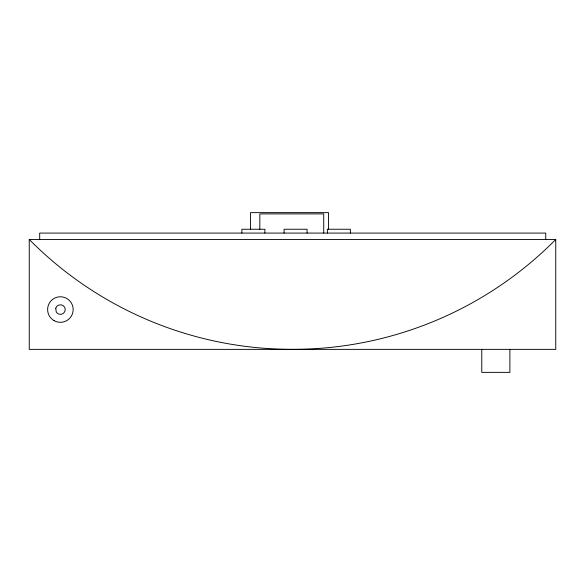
<?xml version="1.0" encoding="UTF-8"?>
<svg xmlns="http://www.w3.org/2000/svg" width="585" height="585" viewBox="0 0 585 585"><rect width="100%" height="100%" fill="white"/><g stroke="black" fill="none" stroke-linecap="round" stroke-linejoin="round"><path stroke-width="0.88" d="M29.25 239.47L555.75 239.47L555.75 349.369L29.25 349.369L29.25 239.47A370.239 370.239 0 0 0 555.75 239.47M545.746 239.47L545.746 233.079L39.692 233.079L39.692 239.47M509.886 349.369L509.886 372.367L481.769 372.367L481.769 349.369M350.378 233.079L350.378 229.247L327.373 229.247L327.373 233.079M328.499 229.525L328.499 212.633L250.548 212.633L250.548 229.525M323.724 233.079L323.724 213.905L259.828 213.905L259.828 229.422M307.074 233.079L307.074 229.247L284.076 229.247L284.076 233.079M264.903 233.079L264.903 229.247L241.897 229.247L241.897 233.079M55.765 308.302L56.24 311.937A4.79 4.79 0 0 0 62.785 313.692A4.79 4.79 0 0 0 64.54 307.147C62.632 303.52 56.665 304.302 55.765 308.302M54.003 320.609A12.782 12.782 0 0 0 73.169 309.545A12.782 12.782 0 0 0 54.003 298.474A12.782 12.782 0 0 0 54.003 320.609"/></g></svg>
